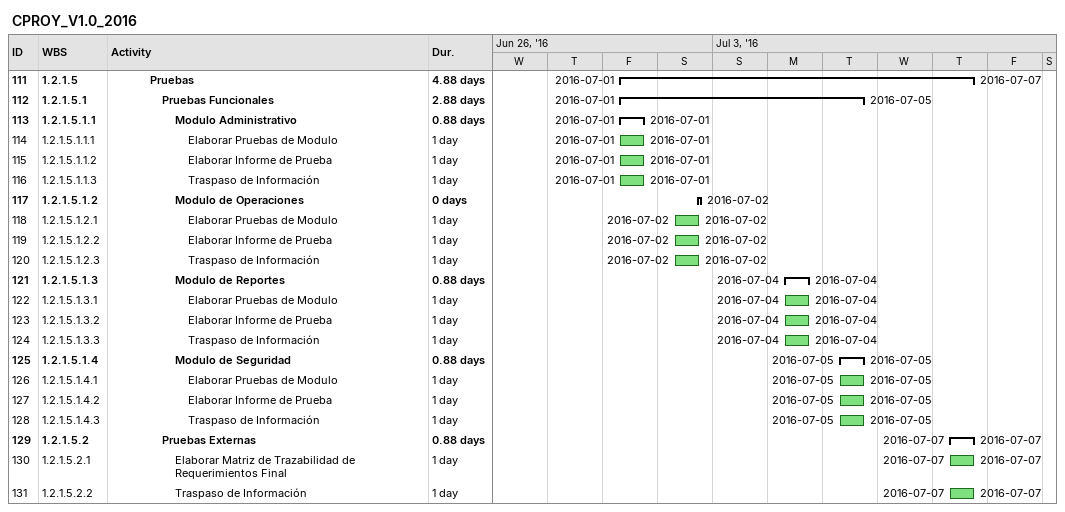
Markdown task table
CPROY_V1.0_2016

| ID | WBS | Task | Duration | Start | Finish |
|---|---|---|---|---|---|
| 111 | 1.2.1.5 | **Pruebas** | 4.88d | 2016-07-01 | 2016-07-07 |
| 112 | 1.2.1.5.1 | **Pruebas Funcionales** | 2.88d | 2016-07-01 | 2016-07-05 |
| 113 | 1.2.1.5.1.1 | **Modulo Administrativo** | 0.88d | 2016-07-01 | 2016-07-01 |
| 114 | 1.2.1.5.1.1.1 | Elaborar Pruebas de Modulo | 1d | 2016-07-01 | 2016-07-01 |
| 115 | 1.2.1.5.1.1.2 | Elaborar Informe de Prueba | 1d | 2016-07-01 | 2016-07-01 |
| 116 | 1.2.1.5.1.1.3 | Traspaso de Información | 1d | 2016-07-01 | 2016-07-01 |
| 117 | 1.2.1.5.1.2 | **Modulo de Operaciones** | 0d | 2016-07-02 | 2016-07-02 |
| 118 | 1.2.1.5.1.2.1 | Elaborar Pruebas de Modulo | 1d | 2016-07-02 | 2016-07-02 |
| 119 | 1.2.1.5.1.2.2 | Elaborar Informe de Prueba | 1d | 2016-07-02 | 2016-07-02 |
| 120 | 1.2.1.5.1.2.3 | Traspaso de Información | 1d | 2016-07-02 | 2016-07-02 |
| 121 | 1.2.1.5.1.3 | **Modulo de Reportes** | 0.88d | 2016-07-04 | 2016-07-04 |
| 122 | 1.2.1.5.1.3.1 | Elaborar Pruebas de Modulo | 1d | 2016-07-04 | 2016-07-04 |
| 123 | 1.2.1.5.1.3.2 | Elaborar Informe de Prueba | 1d | 2016-07-04 | 2016-07-04 |
| 124 | 1.2.1.5.1.3.3 | Traspaso de Información | 1d | 2016-07-04 | 2016-07-04 |
| 125 | 1.2.1.5.1.4 | **Modulo de Seguridad** | 0.88d | 2016-07-05 | 2016-07-05 |
| 126 | 1.2.1.5.1.4.1 | Elaborar Pruebas de Modulo | 1d | 2016-07-05 | 2016-07-05 |
| 127 | 1.2.1.5.1.4.2 | Elaborar Informe de Prueba | 1d | 2016-07-05 | 2016-07-05 |
| 128 | 1.2.1.5.1.4.3 | Traspaso de Información | 1d | 2016-07-05 | 2016-07-05 |
| 129 | 1.2.1.5.2 | **Pruebas Externas** | 0.88d | 2016-07-07 | 2016-07-07 |
| 130 | 1.2.1.5.2.1 | Elaborar Matriz de Trazabilidad de Requerimientos Final | 1d | 2016-07-07 | 2016-07-07 |
| 131 | 1.2.1.5.2.2 | Traspaso de Información | 1d | 2016-07-07 | 2016-07-07 |
